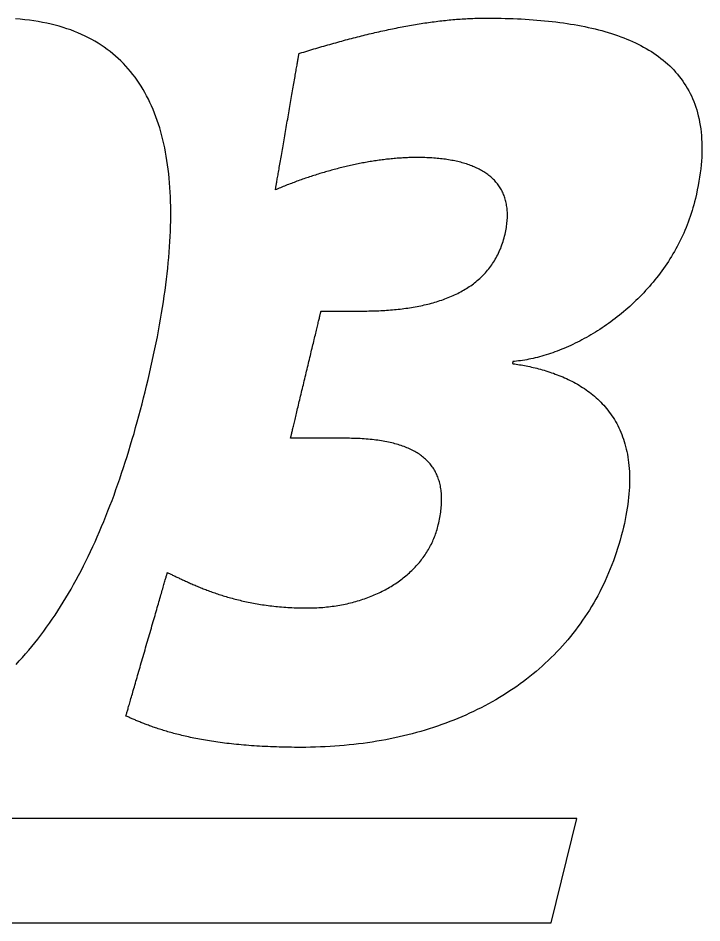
# Model space of a CAD drawing. Header units: millimetres. Extents: x 112 to 1408, y 148 to 1021.
# Drawn here: x 525.07 to 532.52, y 342.98 to 352.83 of the extents above; entities that cross this region are included whole.
import ezdxf

# ---------------------------------------------------------------- set-up
doc = ezdxf.new("R2010")
doc.units = ezdxf.units.MM
doc.layers.get('0').update_dxf_attribs({"color": 5, "lineweight": 30})

msp = doc.modelspace()

# ---------------------------------------------------------------- linework, layer by layer
for points in [[(525.0503, 345.7943), (525.0855, 345.8317), (525.1203, 345.8697), (525.1548, 345.9085), (525.1887, 345.948), (525.2221, 345.9879), (525.2553, 346.0287), (525.288, 346.07), (525.3203, 346.112), (525.3523, 346.1546), (525.3838, 346.1977), (525.415, 346.2416), (525.4458, 346.2861), (525.476, 346.3311), (525.5061, 346.3767), (525.5357, 346.423), (525.5648, 346.4698), (525.5937, 346.5173), (525.6222, 346.5653), (525.6502, 346.6137), (525.6779, 346.663), (525.7054, 346.7126), (525.7324, 346.763), (525.7589, 346.8136), (525.7852, 346.8651), (525.8112, 346.9169), (525.8367, 346.9693), (525.8619, 347.0221), (525.8869, 347.0757), (525.9114, 347.1297), (525.9356, 347.1841), (525.9595, 347.2391), (525.983, 347.2945), (526.0063, 347.3505), (526.0291, 347.407), (526.0517, 347.4639), (526.0738, 347.5213), (526.0958, 347.5791), (526.1176, 347.6375), (526.1387, 347.6964), (526.1598, 347.7557), (526.1805, 347.8152), (526.2008, 347.8754), (526.2209, 347.936), (526.2407, 347.9971), (526.2602, 348.0584), (526.2794, 348.1203), (526.2983, 348.1827), (526.3171, 348.2453), (526.3355, 348.3084), (526.3535, 348.3718), (526.3713, 348.4358), (526.3887, 348.5001), (526.4061, 348.5647), (526.4231, 348.6297), (526.4397, 348.695), (526.4561, 348.7609), (526.4724, 348.8269), (526.4887, 348.8941), (526.5045, 348.9622), (526.5199, 349.0295), (526.5349, 349.0967), (526.5493, 349.1634), (526.5631, 349.2295), (526.5766, 349.2953), (526.5896, 349.3606), (526.602, 349.4254), (526.6138, 349.4899), (526.6251, 349.5538), (526.6358, 349.6172), (526.6461, 349.6802), (526.656, 349.7427), (526.6651, 349.8046), (526.6737, 349.8661), (526.6818, 349.927), (526.6896, 349.9878), (526.6965, 350.0476), (526.7029, 350.1072), (526.7086, 350.1662), (526.7141, 350.2248), (526.7188, 350.2826), (526.7229, 350.3401), (526.7265, 350.397), (526.7295, 350.4534), (526.7318, 350.5091), (526.7337, 350.5645), (526.7349, 350.6192), (526.7355, 350.6733), (526.7355, 350.727), (526.7349, 350.7802), (526.7336, 350.8327), (526.7317, 350.8845), (526.7292, 350.9359), (526.7262, 350.9868), (526.7224, 351.0368), (526.718, 351.0866), (526.713, 351.1354), (526.7075, 351.1839), (526.7011, 351.2317), (526.6943, 351.2789), (526.6866, 351.3255), (526.6784, 351.3714), (526.6695, 351.4167), (526.6599, 351.4616), (526.6496, 351.5058), (526.6388, 351.5491), (526.6272, 351.5919), (526.615, 351.6341), (526.602, 351.6757), (526.5883, 351.7165), (526.5739, 351.7567), (526.559, 351.7964), (526.5433, 351.8352), (526.5268, 351.8734), (526.5095, 351.911), (526.4917, 351.9479), (526.4731, 351.984), (526.4539, 352.0196), (526.4339, 352.0543), (526.4131, 352.0884), (526.3915, 352.122), (526.3694, 352.1546), (526.3463, 352.1865), (526.3227, 352.2178), (526.2983, 352.2483), (526.273, 352.2783), (526.247, 352.3072), (526.2203, 352.3356), (526.1928, 352.3632), (526.1645, 352.3901), (526.1356, 352.4162), (526.1058, 352.4417), (526.0751, 352.4662), (526.0437, 352.49), (526.0116, 352.5132), (525.9786, 352.5355), (525.945, 352.5571), (525.9102, 352.5779), (525.8748, 352.5977), (525.8387, 352.6169), (525.8018, 352.6353), (525.7639, 352.6529), (525.7253, 352.6696), (525.6858, 352.6858), (525.6456, 352.7009), (525.6045, 352.7151), (525.5626, 352.7288), (525.5197, 352.7415), (525.4761, 352.7533), (525.4317, 352.7644), (525.3863, 352.7745), (525.3401, 352.7839), (525.293, 352.7924), (525.2452, 352.8001), (525.1963, 352.8068), (525.1466, 352.8128), (525.0961, 352.8178), (525.0447, 352.8221)], [(528.3725, 349.6409), (528.3725, 349.6409), (528.3727, 349.6409), (528.3731, 349.6409), (528.3739, 349.6409), (528.3747, 349.6409), (528.3761, 349.6409), (528.3774, 349.6409), (528.3791, 349.6409), (528.3811, 349.6409), (528.3833, 349.6409), (528.3857, 349.6409), (528.3884, 349.6409), (528.3913, 349.6409), (528.3944, 349.6409), (528.3976, 349.6409), (528.4012, 349.6409), (528.4047, 349.6409), (528.4086, 349.6409), (528.4129, 349.6409), (528.417, 349.6409), (528.4216, 349.6409), (528.426, 349.6409), (528.4308, 349.6409), (528.4356, 349.6409), (528.4406, 349.6409), (528.4459, 349.6409), (528.4512, 349.6409), (528.4568, 349.6409), (528.4623, 349.6409), (528.4679, 349.6409), (528.4739, 349.6409), (528.4798, 349.6409), (528.486, 349.6409), (528.492, 349.6409), (528.4982, 349.6409), (528.5045, 349.6409), (528.5111, 349.6409), (528.5174, 349.6409), (528.524, 349.6409), (528.5306, 349.6409), (528.5373, 349.6409), (528.5439, 349.6409), (528.5507, 349.6409), (528.5576, 349.6409), (528.5643, 349.6409), (528.5712, 349.6409), (528.5781, 349.6409), (528.585, 349.6409), (528.5919, 349.6409), (528.5988, 349.6409), (528.6057, 349.6409), (528.6128, 349.6409), (528.6197, 349.6409), (528.6264, 349.6409), (528.6333, 349.6409), (528.6402, 349.6409), (528.6469, 349.6409), (528.6537, 349.6409), (528.6603, 349.6409), (528.6671, 349.6409), (528.6737, 349.6409), (528.6801, 349.6409), (528.6866, 349.6409), (528.693, 349.6409), (528.6993, 349.6409), (528.7055, 349.6409), (528.7117, 349.6409), (528.7177, 349.6409), (528.7235, 349.6409), (528.7294, 349.6409), (528.735, 349.6409), (528.7406, 349.6409), (528.746, 349.6409), (528.7513, 349.6409), (528.7566, 349.6409), (528.7614, 349.6409), (528.7664, 349.6409), (528.7711, 349.6409), (528.7756, 349.6409), (528.7799, 349.6409), (528.7842, 349.6409), (528.7881, 349.6409), (528.7921, 349.6409), (528.7956, 349.6409), (528.7991, 349.6409), (528.8023, 349.6409), (528.8053, 349.6409), (528.8082, 349.6409), (528.8109, 349.6409), (528.8131, 349.6409), (528.8153, 349.6409), (528.8172, 349.6409), (528.8188, 349.6409), (528.8203, 349.6409), (528.8214, 349.6409), (528.8222, 349.6409), (528.8227, 349.6409), (528.8232, 349.6409), (528.8293, 349.6409), (528.8508, 349.641), (528.8725, 349.6412), (528.8941, 349.6415), (528.9155, 349.6419), (528.9371, 349.6425), (528.9585, 349.6431), (528.9799, 349.6438), (529.0015, 349.6447), (529.0228, 349.6456), (529.0442, 349.6467), (529.0655, 349.6479), (529.0866, 349.6494), (529.1079, 349.6508), (529.1291, 349.6526), (529.1501, 349.6544), (529.1711, 349.6561), (529.1922, 349.6582), (529.2129, 349.6604), (529.2339, 349.6627), (529.2546, 349.6651), (529.2754, 349.6677), (529.2958, 349.6707), (529.3164, 349.6734), (529.3369, 349.6765), (529.3573, 349.6798), (529.3774, 349.6831), (529.3977, 349.6866), (529.4178, 349.6905), (529.4377, 349.6943), (529.4576, 349.6982), (529.4772, 349.7023), (529.4969, 349.7069), (529.5164, 349.7113), (529.5358, 349.7161), (529.5551, 349.721), (529.5742, 349.7261), (529.5933, 349.7313), (529.6122, 349.7367), (529.6307, 349.7424), (529.6493, 349.7481), (529.6678, 349.7541), (529.6862, 349.7603), (529.7044, 349.7666), (529.7223, 349.7732), (529.7402, 349.7801), (529.7579, 349.787), (529.7755, 349.7942), (529.7929, 349.8015), (529.81, 349.809), (529.827, 349.817), (529.8439, 349.8249), (529.8605, 349.8331), (529.8771, 349.8416), (529.8935, 349.8503), (529.9095, 349.8591), (529.9254, 349.8682), (529.9411, 349.8774), (529.9568, 349.887), (529.972, 349.8968), (529.9871, 349.9068), (530.0021, 349.917), (530.0168, 349.9273), (530.0312, 349.938), (530.0455, 349.949), (530.0595, 349.9602), (530.0734, 349.9716), (530.0869, 349.9832), (530.1003, 349.9951), (530.1133, 350.0073), (530.1263, 350.0196), (530.1389, 350.0324), (530.1513, 350.0451), (530.1635, 350.0583), (530.1753, 350.0718), (530.187, 350.0855), (530.1985, 350.0994), (530.2096, 350.1137), (530.2205, 350.128), (530.2309, 350.1429), (530.2412, 350.1578), (530.2513, 350.1731), (530.2611, 350.1888), (530.2705, 350.2046), (530.2797, 350.2206), (530.2887, 350.2371), (530.2972, 350.2538), (530.3056, 350.2708), (530.3135, 350.2881), (530.3213, 350.3056), (530.3288, 350.3235), (530.3358, 350.3416), (530.3426, 350.36), (530.349, 350.3788), (530.3553, 350.3979), (530.361, 350.4173), (530.3665, 350.4368), (530.3718, 350.4567), (530.3765, 350.4763), (530.3806, 350.4949), (530.3842, 350.5132), (530.3878, 350.5314), (530.3908, 350.5493), (530.3933, 350.5671), (530.3957, 350.5846), (530.3977, 350.6017), (530.3993, 350.6186), (530.4005, 350.6353), (530.4015, 350.6521), (530.402, 350.6684), (530.4023, 350.6843), (530.4021, 350.7), (530.4015, 350.7157), (530.4007, 350.7312), (530.3995, 350.7463), (530.398, 350.7612), (530.3961, 350.7759), (530.3939, 350.7903), (530.3916, 350.8047), (530.3888, 350.8186), (530.3855, 350.8326), (530.3822, 350.8461), (530.3784, 350.8594), (530.3744, 350.8726), (530.37, 350.8855), (530.3653, 350.8983), (530.3603, 350.9108), (530.355, 350.9231), (530.3493, 350.9351), (530.3434, 350.947), (530.3374, 350.9588), (530.3308, 350.9702), (530.3241, 350.9814), (530.317, 350.9924), (530.3097, 351.0032), (530.3021, 351.0139), (530.294, 351.0243), (530.2859, 351.0346), (530.2774, 351.0445), (530.2687, 351.0543), (530.2598, 351.064), (530.2504, 351.0734), (530.2409, 351.0826), (530.2312, 351.0916), (530.2211, 351.1004), (530.2109, 351.109), (530.2004, 351.1174), (530.1895, 351.1256), (530.1783, 351.1338), (530.1671, 351.1416), (530.1556, 351.1492), (530.1437, 351.1567), (530.1317, 351.1639), (530.1195, 351.1709), (530.107, 351.178), (530.0943, 351.1847), (530.0814, 351.1912), (530.0681, 351.1976), (530.0548, 351.2038), (530.041, 351.2097), (530.0274, 351.2156), (530.0131, 351.2211), (529.9989, 351.2266), (529.9845, 351.232), (529.9697, 351.237), (529.9549, 351.242), (529.9397, 351.2467), (529.9245, 351.2512), (529.9091, 351.2556), (529.8934, 351.2599), (529.8774, 351.2638), (529.8614, 351.2678), (529.8451, 351.2715), (529.8287, 351.275), (529.8119, 351.2785), (529.7952, 351.2816), (529.7783, 351.2847), (529.7612, 351.2876), (529.7438, 351.2902), (529.7264, 351.2929), (529.7086, 351.2952), (529.6909, 351.2976), (529.6728, 351.2995), (529.6548, 351.3014), (529.6364, 351.3032), (529.6179, 351.3049), (529.5995, 351.3064), (529.5807, 351.3076), (529.5617, 351.3086), (529.5427, 351.3096), (529.5234, 351.3105), (529.5041, 351.3112), (529.4848, 351.3118), (529.4652, 351.3121), (529.4454, 351.3124), (529.4256, 351.3125), (529.409, 351.3124), (529.3931, 351.3124), (529.3771, 351.3121), (529.3611, 351.3118), (529.3453, 351.3114), (529.3293, 351.3108), (529.3132, 351.3102), (529.297, 351.3096), (529.281, 351.3087), (529.2649, 351.3079), (529.2489, 351.307), (529.2326, 351.3059), (529.2165, 351.3048), (529.2003, 351.3036), (529.1842, 351.3023), (529.1677, 351.3008), (529.1516, 351.2993), (529.1355, 351.2979), (529.1192, 351.2961), (529.1029, 351.2944), (529.0866, 351.2926), (529.0703, 351.2907), (529.054, 351.2888), (529.0377, 351.2866), (529.0214, 351.2845), (529.005, 351.2822), (528.9887, 351.2798), (528.9724, 351.2776), (528.956, 351.2751), (528.9397, 351.2725), (528.9233, 351.27), (528.907, 351.2674), (528.8907, 351.2644), (528.8744, 351.2618), (528.858, 351.2588), (528.8415, 351.2558), (528.8252, 351.2527), (528.809, 351.2496), (528.7927, 351.2464), (528.7764, 351.2433), (528.7599, 351.2399), (528.7437, 351.2364), (528.7274, 351.233), (528.7112, 351.2295), (528.6949, 351.2258), (528.6786, 351.2223), (528.6624, 351.2185), (528.6462, 351.2148), (528.6299, 351.2109), (528.6136, 351.207), (528.5975, 351.2029), (528.5814, 351.1988), (528.5652, 351.1949), (528.5492, 351.1906), (528.5329, 351.1865), (528.5169, 351.1822), (528.5009, 351.178), (528.4849, 351.1734), (528.4688, 351.169), (528.4528, 351.1645), (528.437, 351.1601), (528.421, 351.1554), (528.405, 351.1508), (528.3891, 351.146), (528.3734, 351.1413), (528.3576, 351.1365), (528.3417, 351.1316), (528.326, 351.1266), (528.3103, 351.1218), (528.2948, 351.1166), (528.2789, 351.1117), (528.2634, 351.1067), (528.248, 351.1014), (528.2323, 351.0963), (528.2168, 351.091), (528.2014, 351.0857), (528.186, 351.0803), (528.1706, 351.075), (528.1554, 351.0697), (528.1401, 351.0641), (528.1248, 351.0587), (528.1097, 351.0531), (528.0946, 351.0475), (528.0794, 351.042), (528.0644, 351.0362), (528.0496, 351.0307), (528.0344, 351.0249), (528.0196, 351.0191), (528.0048, 351.0133), (527.99, 351.0075), (527.9753, 351.0016), (527.9606, 350.9959), (527.9461, 350.9899), (527.9316, 350.9838), (527.9171, 350.978), (527.9027, 350.9718), (527.8881, 350.9659), (527.8755, 350.9605), (527.8757, 350.9611), (527.876, 350.9624), (527.8764, 350.9649), (527.8768, 350.9681), (527.8776, 350.9723), (527.8783, 350.9772), (527.8793, 350.983), (527.8805, 350.9894), (527.8818, 350.9969), (527.8832, 351.005), (527.8848, 351.0138), (527.8865, 351.0233), (527.8881, 351.0336), (527.8901, 351.0443), (527.8921, 351.056), (527.8942, 351.0682), (527.8964, 351.081), (527.8987, 351.0946), (527.9012, 351.1086), (527.9037, 351.1233), (527.9063, 351.1384), (527.9091, 351.1541), (527.9119, 351.1704), (527.9147, 351.1871), (527.9178, 351.2043), (527.9209, 351.2219), (527.9238, 351.2399), (527.9272, 351.2584), (527.9304, 351.2773), (527.9336, 351.2966), (527.9372, 351.3162), (527.9407, 351.336), (527.9441, 351.3563), (527.9477, 351.377), (527.9512, 351.3978), (527.9549, 351.4188), (527.9587, 351.4402), (527.9624, 351.4616), (527.9662, 351.4835), (527.9699, 351.5055), (527.9738, 351.5277), (527.9775, 351.55), (527.9815, 351.5723), (527.9854, 351.5949), (527.9893, 351.6175), (527.9934, 351.6402), (527.9972, 351.6628), (528.0011, 351.6857), (528.0051, 351.7085), (528.0091, 351.7313), (528.013, 351.7539), (528.0168, 351.7767), (528.0209, 351.7993), (528.0248, 351.822), (528.0287, 351.8443), (528.0325, 351.8668), (528.0364, 351.8889), (528.0403, 351.9111), (528.044, 351.933), (528.0478, 351.9545), (528.0515, 351.9761), (528.0551, 351.9972), (528.0588, 352.0182), (528.0623, 352.0391), (528.066, 352.0595), (528.0694, 352.0794), (528.0729, 352.0992), (528.0763, 352.1187), (528.0795, 352.1378), (528.0827, 352.1565), (528.086, 352.1748), (528.0889, 352.1926), (528.092, 352.21), (528.0951, 352.2269), (528.0977, 352.2433), (528.1006, 352.2595), (528.1033, 352.2747), (528.1058, 352.2897), (528.1083, 352.3041), (528.1108, 352.3177), (528.113, 352.3309), (528.115, 352.3434), (528.1172, 352.3554), (528.1191, 352.3667), (528.121, 352.3773), (528.1228, 352.3873), (528.1243, 352.3964), (528.1257, 352.4049), (528.127, 352.4125), (528.1284, 352.4194), (528.1294, 352.4256), (528.1303, 352.431), (528.1312, 352.4354), (528.1317, 352.4391), (528.1322, 352.442), (528.1325, 352.4438), (528.1326, 352.4448), (528.1411, 352.4477), (528.1631, 352.4543), (528.185, 352.4609), (528.2067, 352.4677), (528.2286, 352.4743), (528.2503, 352.4809), (528.2722, 352.4875), (528.294, 352.494), (528.3158, 352.5004), (528.3375, 352.5067), (528.3592, 352.5132), (528.3809, 352.5195), (528.4026, 352.5258), (528.4243, 352.5321), (528.4459, 352.5383), (528.4676, 352.5444), (528.4892, 352.5506), (528.5109, 352.5566), (528.5323, 352.5626), (528.5539, 352.5687), (528.5756, 352.5745), (528.5971, 352.5804), (528.6186, 352.5863), (528.6402, 352.592), (528.6615, 352.5977), (528.683, 352.6034), (528.7043, 352.609), (528.7257, 352.6147), (528.7473, 352.6202), (528.7686, 352.6256), (528.7899, 352.631), (528.8113, 352.6363), (528.8326, 352.6417), (528.8539, 352.6469), (528.8751, 352.652), (528.8964, 352.6571), (528.9175, 352.6621), (528.9388, 352.6673), (528.96, 352.6721), (528.9812, 352.6771), (529.0024, 352.6818), (529.0233, 352.6866), (529.0445, 352.6913), (529.0656, 352.696), (529.0866, 352.7004), (529.1076, 352.705), (529.1287, 352.7094), (529.1495, 352.7138), (529.1705, 352.718), (529.1915, 352.7223), (529.2125, 352.7264), (529.2333, 352.7305), (529.2542, 352.7345), (529.275, 352.7384), (529.2957, 352.7423), (529.3165, 352.7461), (529.3374, 352.7499), (529.3581, 352.7534), (529.3788, 352.7571), (529.3994, 352.7604), (529.4201, 352.764), (529.4407, 352.7673), (529.4614, 352.7706), (529.4819, 352.7738), (529.5026, 352.7769), (529.523, 352.7798), (529.5435, 352.7828), (529.5641, 352.7857), (529.5845, 352.7883), (529.6049, 352.7911), (529.6253, 352.7938), (529.6457, 352.7963), (529.6661, 352.7987), (529.6863, 352.8011), (529.7066, 352.8034), (529.7268, 352.8055), (529.7471, 352.8076), (529.7672, 352.8096), (529.7874, 352.8117), (529.8075, 352.8134), (529.8278, 352.815), (529.8479, 352.8168), (529.8677, 352.8183), (529.8878, 352.8199), (529.9079, 352.8212), (529.9279, 352.8225), (529.9478, 352.8235), (529.9676, 352.8247), (529.9874, 352.8256), (530.0074, 352.8265), (530.0272, 352.8274), (530.047, 352.8281), (530.0667, 352.8287), (530.0863, 352.8291), (530.1062, 352.8296), (530.1258, 352.8299), (530.1455, 352.83), (530.165, 352.8302), (530.2014, 352.8302), (530.2461, 352.8299), (530.2906, 352.8293), (530.3349, 352.8285), (530.3791, 352.8275), (530.423, 352.8262), (530.4667, 352.8246), (530.5103, 352.8228), (530.5534, 352.8208), (530.5964, 352.8183), (530.6391, 352.8156), (530.6818, 352.8127), (530.7239, 352.8095), (530.7659, 352.8058), (530.8077, 352.802), (530.849, 352.7977), (530.8902, 352.7933), (530.9308, 352.7883), (530.9715, 352.7833), (531.0116, 352.7778), (531.0515, 352.7719), (531.0909, 352.7657), (531.13, 352.7593), (531.1687, 352.7522), (531.2072, 352.745), (531.2453, 352.7374), (531.2829, 352.7293), (531.32, 352.721), (531.3568, 352.7122), (531.3934, 352.7031), (531.4293, 352.6934), (531.465, 352.6834), (531.5002, 352.6731), (531.535, 352.6623), (531.5692, 352.651), (531.6029, 352.6395), (531.6364, 352.6274), (531.6691, 352.6149), (531.7015, 352.602), (531.7334, 352.5885), (531.7648, 352.5748), (531.7957, 352.5604), (531.8261, 352.5458), (531.8558, 352.5305), (531.8851, 352.5148), (531.9139, 352.4987), (531.942, 352.4819), (531.9698, 352.4649), (531.9968, 352.4473), (532.0233, 352.4291), (532.0492, 352.4105), (532.0744, 352.3912), (532.0992, 352.3716), (532.1233, 352.3513), (532.1466, 352.3308), (532.1696, 352.3095), (532.1917, 352.2878), (532.2134, 352.2653), (532.2342, 352.2425), (532.2546, 352.2191), (532.274, 352.1951), (532.2929, 352.1704), (532.3111, 352.1453), (532.3286, 352.1196), (532.3454, 352.0934), (532.3616, 352.0665), (532.3768, 352.0391), (532.3915, 352.011), (532.4055, 351.9823), (532.4185, 351.9531), (532.431, 351.9233), (532.4426, 351.8926), (532.4536, 351.8615), (532.4636, 351.8298), (532.473, 351.7974), (532.4813, 351.7644), (532.4891, 351.7308), (532.4958, 351.6964), (532.5019, 351.6612), (532.5071, 351.6255), (532.5115, 351.5893), (532.5151, 351.5523), (532.5177, 351.5148), (532.5195, 351.4763), (532.5204, 351.4373), (532.5205, 351.3975), (532.5196, 351.357), (532.518, 351.3159), (532.5154, 351.274), (532.5117, 351.2314), (532.5073, 351.1881), (532.5017, 351.1439), (532.4954, 351.0992), (532.4882, 351.0537), (532.4799, 351.0075), (532.4706, 350.9605), (532.4605, 350.9128), (532.4492, 350.8643), (532.441, 350.8306), (532.4323, 350.7984), (532.4234, 350.7662), (532.4138, 350.7345), (532.4038, 350.7028), (532.3934, 350.6714), (532.3826, 350.6405), (532.3714, 350.6097), (532.3597, 350.5793), (532.3475, 350.549), (532.335, 350.5191), (532.322, 350.4895), (532.3088, 350.4601), (532.295, 350.4309), (532.2809, 350.402), (532.2663, 350.3735), (532.2515, 350.3452), (532.2363, 350.3173), (532.2206, 350.2896), (532.2047, 350.2622), (532.1884, 350.235), (532.1718, 350.2082), (532.155, 350.1815), (532.1375, 350.1552), (532.1199, 350.1292), (532.102, 350.1035), (532.0838, 350.0783), (532.0653, 350.0532), (532.0465, 350.0283), (532.0276, 350.0038), (532.0084, 349.9795), (531.9887, 349.9555), (531.9689, 349.932), (531.9486, 349.9087), (531.9282, 349.8856), (531.9079, 349.8629), (531.887, 349.8404), (531.8659, 349.8183), (531.8448, 349.7966), (531.8232, 349.775), (531.8015, 349.7539), (531.7796, 349.7329), (531.7576, 349.7123), (531.7354, 349.6919), (531.7128, 349.6721), (531.6904, 349.6525), (531.6676, 349.6331), (531.6447, 349.6142), (531.6216, 349.5954), (531.5985, 349.577), (531.575, 349.559), (531.5517, 349.5412), (531.5282, 349.5238), (531.5045, 349.5067), (531.4807, 349.49), (531.4568, 349.4734), (531.4328, 349.4573), (531.4088, 349.4416), (531.3846, 349.4262), (531.3604, 349.4109), (531.3361, 349.3961), (531.3118, 349.3817), (531.2874, 349.3675), (531.2631, 349.3538), (531.2384, 349.3402), (531.2141, 349.3271), (531.1895, 349.3144), (531.165, 349.3017), (531.1404, 349.2897), (531.116, 349.278), (531.0915, 349.2664), (531.0669, 349.2554), (531.0424, 349.2447), (531.018, 349.2342), (530.9935, 349.2241), (530.9691, 349.2144), (530.9449, 349.205), (530.9204, 349.1961), (530.8964, 349.1874), (530.8721, 349.1791), (530.8481, 349.1711), (530.8242, 349.1635), (530.8002, 349.1562), (530.7763, 349.1493), (530.7527, 349.1428), (530.7292, 349.1367), (530.7056, 349.1308), (530.6823, 349.1254), (530.6591, 349.1202), (530.636, 349.1155), (530.613, 349.111), (530.5903, 349.1072), (530.5677, 349.1035), (530.5452, 349.1003), (530.5229, 349.0973), (530.5009, 349.0947), (530.4789, 349.0925), (530.462, 349.0912), (530.462, 349.0912), (530.462, 349.0912), (530.462, 349.0912), (530.462, 349.0912), (530.462, 349.091), (530.462, 349.091), (530.462, 349.0909), (530.462, 349.0907), (530.4619, 349.0907), (530.4619, 349.0906), (530.4619, 349.0904), (530.4619, 349.0903), (530.4617, 349.0901), (530.4617, 349.09), (530.4617, 349.0897), (530.4616, 349.0896), (530.4616, 349.0894), (530.4616, 349.0891), (530.4614, 349.089), (530.4614, 349.0887), (530.4614, 349.0885), (530.4613, 349.0882), (530.4613, 349.0879), (530.4611, 349.0878), (530.4611, 349.0875), (530.4611, 349.0872), (530.461, 349.0869), (530.461, 349.0866), (530.4608, 349.0863), (530.4608, 349.086), (530.4607, 349.0857), (530.4607, 349.0854), (530.4605, 349.0852), (530.4605, 349.0849), (530.4604, 349.0846), (530.4604, 349.0843), (530.4602, 349.084), (530.4601, 349.0835), (530.4601, 349.0832), (530.4599, 349.083), (530.4599, 349.0827), (530.4598, 349.0824), (530.4598, 349.0821), (530.4597, 349.0818), (530.4595, 349.0813), (530.4595, 349.081), (530.4594, 349.0808), (530.4594, 349.0803), (530.4592, 349.08), (530.4592, 349.0796), (530.4591, 349.0793), (530.4589, 349.079), (530.4589, 349.0785), (530.4588, 349.0783), (530.4588, 349.078), (530.4586, 349.0777), (530.4586, 349.0772), (530.4585, 349.0769), (530.4583, 349.0766), (530.4583, 349.0762), (530.4582, 349.0759), (530.4582, 349.0756), (530.458, 349.0753), (530.458, 349.075), (530.4579, 349.0747), (530.4579, 349.0744), (530.4577, 349.0741), (530.4577, 349.0739), (530.4576, 349.0736), (530.4576, 349.0734), (530.4575, 349.0731), (530.4575, 349.0728), (530.4573, 349.0725), (530.4573, 349.0722), (530.4572, 349.0721), (530.4572, 349.0718), (530.4572, 349.0715), (530.457, 349.0714), (530.457, 349.0711), (530.457, 349.0709), (530.4569, 349.0708), (530.4569, 349.0705), (530.4569, 349.0703), (530.4569, 349.0702), (530.4569, 349.07), (530.4569, 349.0699), (530.4569, 349.0697), (530.4567, 349.0696), (530.4567, 349.0695), (530.4567, 349.0695), (530.4567, 349.0693), (530.4567, 349.0692), (530.4567, 349.0692), (530.4567, 349.0692), (530.4566, 349.069), (530.4566, 349.069), (530.4566, 349.069), (530.4649, 349.0678), (530.4818, 349.0652), (530.499, 349.0627), (530.5164, 349.0599), (530.5342, 349.0568), (530.5521, 349.0538), (530.5703, 349.0504), (530.5886, 349.0469), (530.6073, 349.0433), (530.6261, 349.0394), (530.6451, 349.0356), (530.6642, 349.0312), (530.6836, 349.0267), (530.703, 349.0221), (530.7225, 349.0174), (530.7423, 349.0121), (530.7621, 349.0069), (530.782, 349.0012), (530.8019, 348.9955), (530.822, 348.9895), (530.8422, 348.9832), (530.8625, 348.9766), (530.8827, 348.9698), (530.9028, 348.9628), (530.9232, 348.9553), (530.9435, 348.9478), (530.9639, 348.9399), (530.984, 348.9317), (531.0042, 348.9231), (531.0245, 348.9143), (531.0447, 348.9052), (531.0648, 348.8959), (531.0846, 348.886), (531.1046, 348.8759), (531.1245, 348.8655), (531.1442, 348.8549), (531.1639, 348.8438), (531.1834, 348.8323), (531.2026, 348.8204), (531.2217, 348.8084), (531.2408, 348.7958), (531.2595, 348.7829), (531.2782, 348.7697), (531.2967, 348.7559), (531.3149, 348.7419), (531.3328, 348.7275), (531.3505, 348.7126), (531.368, 348.6973), (531.3853, 348.6818), (531.4022, 348.6655), (531.4189, 348.649), (531.4353, 348.6322), (531.4513, 348.6147), (531.467, 348.5969), (531.4826, 348.5786), (531.4976, 348.56), (531.5122, 348.5407), (531.5266, 348.5211), (531.5406, 348.501), (531.5542, 348.4804), (531.5674, 348.4593), (531.5802, 348.4377), (531.5924, 348.4156), (531.6044, 348.393), (531.6158, 348.3699), (531.6268, 348.3465), (531.6374, 348.3222), (531.6474, 348.2976), (531.6569, 348.2725), (531.666, 348.2468), (531.6745, 348.2204), (531.6826, 348.1937), (531.6901, 348.1663), (531.6968, 348.1384), (531.7031, 348.1101), (531.709, 348.081), (531.7142, 348.0514), (531.7188, 348.0211), (531.7227, 347.9905), (531.726, 347.9591), (531.7287, 347.9271), (531.7307, 347.8945), (531.7322, 347.8613), (531.7329, 347.8276), (531.7329, 347.7929), (531.7323, 347.7579), (531.7309, 347.7222), (531.7288, 347.686), (531.7262, 347.649), (531.7225, 347.6114), (531.7184, 347.5731), (531.7133, 347.5341), (531.7074, 347.4945), (531.7009, 347.4543), (531.6933, 347.4132), (531.6852, 347.3716), (531.6761, 347.3292), (531.6663, 347.2861), (531.655, 347.2396), (531.6427, 347.1926), (531.6298, 347.1461), (531.6164, 347.0999), (531.6022, 347.0542), (531.5875, 347.009), (531.5723, 346.9643), (531.5563, 346.92), (531.5397, 346.8761), (531.5225, 346.8327), (531.5048, 346.7898), (531.4864, 346.7473), (531.4675, 346.7051), (531.448, 346.6638), (531.428, 346.6225), (531.4073, 346.5819), (531.3859, 346.5417), (531.3642, 346.5021), (531.3417, 346.4627), (531.319, 346.424), (531.2954, 346.3855), (531.2713, 346.3478), (531.2468, 346.3104), (531.2215, 346.2734), (531.1959, 346.237), (531.1697, 346.2009), (531.1429, 346.1654), (531.1157, 346.1304), (531.0879, 346.0957), (531.0595, 346.0617), (531.0308, 346.0281), (531.0016, 345.9949), (530.9716, 345.9622), (530.9413, 345.9299), (530.9106, 345.8982), (530.8792, 345.867), (530.8473, 345.8361), (530.8151, 345.8058), (530.7823, 345.776), (530.749, 345.7466), (530.7153, 345.7177), (530.6812, 345.6893), (530.6466, 345.6614), (530.6114, 345.6339), (530.5757, 345.6069), (530.5398, 345.5805), (530.5034, 345.5545), (530.4664, 345.529), (530.4293, 345.5041), (530.3914, 345.4794), (530.3533, 345.4555), (530.3145, 345.432), (530.2755, 345.4088), (530.2362, 345.3864), (530.1963, 345.3642), (530.156, 345.3425), (530.1153, 345.3215), (530.0743, 345.301), (530.0328, 345.2807), (529.991, 345.2612), (529.9486, 345.242), (529.906, 345.2233), (529.863, 345.2053), (529.8197, 345.1877), (529.7758, 345.1705), (529.7317, 345.1539), (529.6872, 345.1378), (529.6424, 345.1222), (529.5973, 345.107), (529.5518, 345.0925), (529.5058, 345.0782), (529.4596, 345.0647), (529.4131, 345.0515), (529.3663, 345.039), (529.319, 345.0269), (529.2715, 345.0153), (529.2236, 345.0043), (529.1755, 344.9937), (529.1269, 344.9836), (529.0782, 344.974), (529.0292, 344.9651), (528.9798, 344.9566), (528.9302, 344.9485), (528.8801, 344.941), (528.8299, 344.934), (528.7793, 344.9275), (528.7285, 344.9216), (528.6773, 344.9161), (528.6261, 344.9112), (528.5746, 344.9067), (528.5225, 344.9029), (528.4704, 344.8995), (528.4182, 344.8966), (528.3655, 344.8944), (528.3127, 344.8926), (528.2594, 344.8913), (528.2061, 344.8905), (528.1536, 344.8902), (528.1188, 344.8902), (528.0843, 344.8905), (528.0501, 344.8908), (528.0165, 344.8914), (527.9834, 344.892), (527.9504, 344.8927), (527.9179, 344.8936), (527.8859, 344.8946), (527.8542, 344.8957), (527.823, 344.8968), (527.792, 344.8982), (527.7615, 344.8996), (527.7314, 344.9012), (527.7016, 344.903), (527.6721, 344.9048), (527.6431, 344.9067), (527.6143, 344.9086), (527.5862, 344.9108), (527.5583, 344.913), (527.5307, 344.9152), (527.5034, 344.9177), (527.4765, 344.9202), (527.4501, 344.9228), (527.4237, 344.9255), (527.3979, 344.9282), (527.3725, 344.9312), (527.3473, 344.9341), (527.3226, 344.9372), (527.2979, 344.9403), (527.2739, 344.9434), (527.2501, 344.9467), (527.2265, 344.9501), (527.2033, 344.9535), (527.1804, 344.957), (527.1578, 344.9604), (527.1355, 344.9641), (527.1136, 344.9679), (527.0921, 344.9715), (527.0706, 344.9754), (527.0497, 344.9792), (527.029, 344.9831), (527.0084, 344.9872), (526.9883, 344.9912), (526.9685, 344.9953), (526.949, 344.9993), (526.9296, 345.0035), (526.9106, 345.0076), (526.8919, 345.012), (526.8734, 345.0163), (526.8552, 345.0207), (526.8373, 345.025), (526.8196, 345.0294), (526.8023, 345.0338), (526.7851, 345.0383), (526.7682, 345.0427), (526.7515, 345.0473), (526.7352, 345.0518), (526.7191, 345.0564), (526.7032, 345.0609), (526.6876, 345.0656), (526.6722, 345.0701), (526.6571, 345.0748), (526.6422, 345.0794), (526.6273, 345.0841), (526.613, 345.0886), (526.5987, 345.0933), (526.5846, 345.098), (526.5708, 345.1027), (526.5573, 345.1073), (526.5438, 345.112), (526.5308, 345.1167), (526.5177, 345.1214), (526.5051, 345.1259), (526.4925, 345.1306), (526.4802, 345.1352), (526.4681, 345.1397), (526.4561, 345.1443), (526.4442, 345.1489), (526.4328, 345.1534), (526.4213, 345.1579), (526.41, 345.1623), (526.399, 345.1669), (526.3881, 345.1713), (526.3776, 345.1757), (526.367, 345.1799), (526.3566, 345.1843), (526.3465, 345.1886), (526.3363, 345.1928), (526.3265, 345.1969), (526.3168, 345.2012), (526.3071, 345.2052), (526.2978, 345.2093), (526.2885, 345.2134), (526.2794, 345.2173), (526.2705, 345.2213), (526.2615, 345.225), (526.2529, 345.2288), (526.2473, 345.2314), (526.2474, 345.2323), (526.248, 345.2339), (526.2487, 345.2366), (526.2498, 345.2402), (526.2511, 345.2448), (526.2526, 345.2502), (526.2545, 345.2564), (526.2565, 345.2634), (526.2589, 345.2713), (526.2612, 345.28), (526.264, 345.2894), (526.2669, 345.2997), (526.2702, 345.3105), (526.2735, 345.3223), (526.2771, 345.3346), (526.2807, 345.3476), (526.2848, 345.3611), (526.2888, 345.3755), (526.2932, 345.3905), (526.2976, 345.4059), (526.3025, 345.422), (526.3071, 345.4388), (526.3121, 345.4558), (526.3173, 345.4735), (526.3226, 345.4917), (526.3278, 345.5104), (526.3336, 345.5295), (526.3391, 345.549), (526.3449, 345.5688), (526.3507, 345.5892), (526.3567, 345.61), (526.3628, 345.631), (526.3691, 345.6523), (526.3752, 345.6741), (526.3817, 345.696), (526.3881, 345.7183), (526.3946, 345.7409), (526.4012, 345.7637), (526.4078, 345.7865), (526.4146, 345.8097), (526.4213, 345.8329), (526.4281, 345.8565), (526.4348, 345.88), (526.4419, 345.9038), (526.4486, 345.9276), (526.4555, 345.9515), (526.4624, 345.9754), (526.4694, 345.9993), (526.4763, 346.0232), (526.4832, 346.0473), (526.4901, 346.0712), (526.4972, 346.095), (526.5041, 346.1189), (526.5108, 346.1425), (526.5176, 346.1663), (526.5245, 346.1896), (526.5312, 346.213), (526.538, 346.2362), (526.5446, 346.2591), (526.5512, 346.2819), (526.5576, 346.3044), (526.5641, 346.3267), (526.5704, 346.3487), (526.5769, 346.3704), (526.5829, 346.3919), (526.589, 346.4128), (526.5951, 346.4335), (526.6009, 346.4539), (526.6066, 346.474), (526.6124, 346.4935), (526.6178, 346.5126), (526.6234, 346.5313), (526.6285, 346.5495), (526.6336, 346.5672), (526.6386, 346.5844), (526.6435, 346.6011), (526.6482, 346.6171), (526.6526, 346.6327), (526.657, 346.6476), (526.6611, 346.662), (526.6651, 346.6758), (526.6689, 346.6887), (526.6724, 346.7012), (526.6758, 346.7128), (526.6788, 346.7238), (526.6819, 346.7341), (526.6847, 346.7434), (526.6872, 346.7523), (526.6894, 346.7602), (526.6916, 346.7672), (526.6934, 346.7735), (526.695, 346.779), (526.6963, 346.7837), (526.6973, 346.7872), (526.6981, 346.79), (526.6987, 346.7919), (526.6988, 346.7926), (526.7039, 346.7904), (526.7123, 346.7866), (526.7208, 346.7828), (526.7295, 346.7787), (526.7381, 346.7747), (526.7469, 346.7706), (526.756, 346.7663), (526.7651, 346.7621), (526.7744, 346.7578), (526.7838, 346.7533), (526.7933, 346.7487), (526.8028, 346.7442), (526.8127, 346.7396), (526.8227, 346.7349), (526.8326, 346.7302), (526.8428, 346.7254), (526.853, 346.7207), (526.8636, 346.7157), (526.8742, 346.7109), (526.8849, 346.7059), (526.8959, 346.701), (526.9067, 346.6959), (526.9179, 346.6909), (526.9292, 346.6856), (526.9406, 346.6806), (526.9522, 346.6755), (526.964, 346.6704), (526.9759, 346.6652), (526.9877, 346.66), (527.0001, 346.6548), (527.0124, 346.6494), (527.0247, 346.6442), (527.0375, 346.6391), (527.0502, 346.6337), (527.0632, 346.6285), (527.0762, 346.6233), (527.0894, 346.618), (527.1028, 346.6127), (527.1163, 346.6076), (527.1301, 346.6023), (527.1439, 346.597), (527.158, 346.5919), (527.172, 346.5867), (527.1864, 346.5816), (527.201, 346.5763), (527.2155, 346.5713), (527.2304, 346.5663), (527.2453, 346.5612), (527.2604, 346.5562), (527.2758, 346.5512), (527.2912, 346.5464), (527.3068, 346.5414), (527.3227, 346.5365), (527.3386, 346.5317), (527.3547, 346.527), (527.371, 346.5223), (527.3875, 346.5178), (527.4043, 346.5131), (527.4211, 346.5087), (527.4381, 346.5041), (527.4553, 346.4999), (527.4726, 346.4955), (527.49, 346.4912), (527.5078, 346.4869), (527.5255, 346.483), (527.5436, 346.4789), (527.5619, 346.4751), (527.5803, 346.4711), (527.5989, 346.4673), (527.6177, 346.4638), (527.6366, 346.4601), (527.6559, 346.4567), (527.6752, 346.4532), (527.6947, 346.45), (527.7143, 346.4469), (527.7342, 346.4437), (527.7543, 346.4407), (527.7746, 346.4379), (527.7951, 346.4351), (527.8155, 346.4325), (527.8365, 346.43), (527.8575, 346.4277), (527.8786, 346.4253), (527.9, 346.4231), (527.9217, 346.4212), (527.9435, 346.4193), (527.9655, 346.4175), (527.9876, 346.4159), (528.0101, 346.4145), (528.0325, 346.413), (528.0554, 346.412), (528.0783, 346.4109), (528.1017, 346.41), (528.125, 346.4093), (528.1486, 346.4087), (528.1724, 346.4083), (528.1963, 346.408), (528.2207, 346.4078), (528.2424, 346.408), (528.264, 346.4083), (528.2854, 346.4089), (528.3067, 346.4096), (528.3279, 346.4105), (528.3491, 346.4118), (528.37, 346.413), (528.3912, 346.4146), (528.4122, 346.4165), (528.4329, 346.4186), (528.4535, 346.4209), (528.4742, 346.4233), (528.4948, 346.4259), (528.5152, 346.4288), (528.5356, 346.4318), (528.5558, 346.4351), (528.5759, 346.4387), (528.5959, 346.4423), (528.6158, 346.4463), (528.6357, 346.4503), (528.6553, 346.4547), (528.6748, 346.4591), (528.6943, 346.4639), (528.7136, 346.4687), (528.7328, 346.4739), (528.7519, 346.4792), (528.7708, 346.4847), (528.7896, 346.4903), (528.8082, 346.4962), (528.8269, 346.5023), (528.8452, 346.5085), (528.8635, 346.515), (528.8816, 346.5217), (528.8996, 346.5285), (528.9174, 346.5355), (528.9352, 346.5427), (528.9526, 346.55), (528.9701, 346.5577), (528.9872, 346.5654), (529.0043, 346.5734), (529.0213, 346.5814), (529.038, 346.5898), (529.0546, 346.5982), (529.071, 346.6068), (529.0872, 346.6158), (529.1035, 346.6247), (529.1193, 346.634), (529.135, 346.6434), (529.1506, 346.6529), (529.166, 346.6626), (529.1811, 346.6724), (529.1961, 346.6825), (529.211, 346.6928), (529.2256, 346.7032), (529.2399, 346.7137), (529.2543, 346.7244), (529.2683, 346.7354), (529.2822, 346.7464), (529.2958, 346.7577), (529.3093, 346.769), (529.3225, 346.7806), (529.3356, 346.7923), (529.3485, 346.8041), (529.3611, 346.8161), (529.3736, 346.8284), (529.3856, 346.8406), (529.3977, 346.8532), (529.4096, 346.8658), (529.421, 346.8786), (529.4323, 346.8917), (529.4435, 346.9046), (529.4543, 346.9179), (529.465, 346.9313), (529.4755, 346.9449), (529.4854, 346.9586), (529.4954, 346.9725), (529.5051, 346.9865), (529.5145, 347.0007), (529.5237, 347.0149), (529.5327, 347.0294), (529.5413, 347.044), (529.5499, 347.0585), (529.5581, 347.0735), (529.5661, 347.0884), (529.5738, 347.1036), (529.5811, 347.119), (529.5883, 347.1342), (529.5952, 347.1498), (529.6019, 347.1655), (529.6083, 347.1813), (529.6143, 347.1972), (529.6203, 347.2133), (529.6257, 347.2296), (529.631, 347.2459), (529.636, 347.2623), (529.6407, 347.2789), (529.6451, 347.2955), (529.6493, 347.313), (529.6542, 347.3335), (529.6584, 347.3536), (529.6626, 347.3736), (529.6664, 347.3934), (529.6697, 347.4126), (529.6728, 347.4318), (529.6756, 347.4509), (529.6778, 347.4695), (529.68, 347.488), (529.6818, 347.5062), (529.6831, 347.5243), (529.6843, 347.542), (529.6849, 347.5595), (529.6853, 347.5768), (529.6854, 347.5937), (529.6851, 347.6107), (529.6847, 347.6271), (529.6838, 347.6434), (529.6827, 347.6596), (529.6812, 347.6754), (529.6793, 347.6911), (529.6771, 347.7064), (529.6747, 347.7215), (529.6718, 347.7366), (529.6687, 347.7511), (529.6653, 347.7658), (529.6615, 347.7799), (529.6576, 347.7938), (529.6532, 347.8078), (529.6485, 347.8213), (529.6435, 347.8346), (529.6382, 347.8477), (529.6325, 347.8606), (529.6266, 347.8732), (529.6204, 347.8857), (529.6137, 347.8979), (529.6069, 347.9099), (529.5997, 347.9216), (529.5923, 347.9332), (529.5845, 347.9445), (529.5763, 347.9557), (529.5679, 347.9665), (529.5592, 347.9773), (529.5501, 347.9877), (529.5409, 347.9979), (529.5312, 348.0081), (529.5214, 348.0179), (529.5113, 348.0276), (529.5007, 348.037), (529.4898, 348.0462), (529.4787, 348.0552), (529.4672, 348.064), (529.4556, 348.0725), (529.4436, 348.0809), (529.4313, 348.0889), (529.4188, 348.0968), (529.4058, 348.1046), (529.3927, 348.1121), (529.3792, 348.1196), (529.3655, 348.1268), (529.3513, 348.1337), (529.3371, 348.1403), (529.3224, 348.1469), (529.3074, 348.1532), (529.2923, 348.1594), (529.2768, 348.1654), (529.2609, 348.1711), (529.2449, 348.1765), (529.2286, 348.182), (529.2121, 348.1871), (529.1949, 348.1921), (529.1777, 348.1968), (529.1603, 348.2015), (529.1425, 348.2057), (529.1244, 348.21), (529.1061, 348.2139), (529.0876, 348.2178), (529.0687, 348.2213), (529.0495, 348.2248), (529.0301, 348.228), (529.0104, 348.2311), (528.9905, 348.2341), (528.9701, 348.2367), (528.9495, 348.239), (528.9288, 348.2415), (528.9077, 348.2436), (528.8863, 348.2456), (528.8647, 348.2473), (528.8428, 348.2489), (528.8207, 348.2503), (528.7982, 348.2517), (528.7756, 348.2527), (528.7526, 348.2536), (528.7294, 348.2543), (528.7058, 348.2549), (528.6822, 348.2552), (528.6582, 348.2553), (528.6446, 348.2555), (528.6443, 348.2555), (528.6436, 348.2555), (528.6424, 348.2555), (528.6409, 348.2555), (528.6393, 348.2555), (528.6371, 348.2555), (528.6346, 348.2555), (528.6318, 348.2555), (528.6289, 348.2555), (528.6254, 348.2555), (528.6217, 348.2555), (528.6177, 348.2555), (528.6133, 348.2555), (528.6089, 348.2555), (528.6041, 348.2555), (528.599, 348.2555), (528.5938, 348.2555), (528.5881, 348.2555), (528.5824, 348.2555), (528.5764, 348.2555), (528.5701, 348.2555), (528.5636, 348.2555), (528.557, 348.2555), (528.55, 348.2555), (528.5429, 348.2555), (528.5357, 348.2555), (528.5284, 348.2555), (528.5208, 348.2555), (528.5131, 348.2555), (528.505, 348.2555), (528.497, 348.2555), (528.4889, 348.2555), (528.4805, 348.2555), (528.4722, 348.2555), (528.4637, 348.2555), (528.455, 348.2555), (528.4462, 348.2555), (528.4374, 348.2555), (528.4286, 348.2555), (528.4196, 348.2555), (528.4105, 348.2555), (528.4014, 348.2555), (528.3924, 348.2555), (528.3831, 348.2555), (528.3739, 348.2555), (528.3646, 348.2555), (528.3554, 348.2555), (528.3461, 348.2555), (528.3367, 348.2555), (528.3275, 348.2555), (528.3182, 348.2555), (528.309, 348.2555), (528.2998, 348.2555), (528.2905, 348.2555), (528.2814, 348.2555), (528.2723, 348.2555), (528.2632, 348.2555), (528.2543, 348.2555), (528.2455, 348.2555), (528.2367, 348.2555), (528.2279, 348.2555), (528.2193, 348.2555), (528.2108, 348.2555), (528.2025, 348.2555), (528.1941, 348.2555), (528.186, 348.2555), (528.1778, 348.2555), (528.17, 348.2555), (528.1623, 348.2555), (528.1548, 348.2555), (528.1474, 348.2555), (528.1402, 348.2555), (528.1331, 348.2555), (528.1263, 348.2555), (528.1197, 348.2555), (528.1132, 348.2555), (528.1069, 348.2555), (528.1011, 348.2555), (528.0953, 348.2555), (528.0898, 348.2555), (528.0845, 348.2555), (528.0794, 348.2555), (528.0747, 348.2555), (528.0701, 348.2555), (528.066, 348.2555), (528.062, 348.2555), (528.0584, 348.2555), (528.055, 348.2555), (528.0519, 348.2555), (528.0493, 348.2555), (528.0469, 348.2555), (528.0447, 348.2555), (528.043, 348.2555), (528.0416, 348.2555), (528.0408, 348.2555), (528.04, 348.2555), (528.0397, 348.2555), (528.0397, 348.2556), (528.04, 348.2565), (528.0405, 348.2586), (528.0411, 348.2612), (528.0419, 348.2649), (528.043, 348.269), (528.0441, 348.2743), (528.0456, 348.28), (528.0472, 348.2864), (528.049, 348.2938), (528.0507, 348.3017), (528.0529, 348.3105), (528.0551, 348.3196), (528.0576, 348.3296), (528.06, 348.3401), (528.0628, 348.3514), (528.0656, 348.3632), (528.0685, 348.3755), (528.0716, 348.3884), (528.0749, 348.4018), (528.0782, 348.4159), (528.0817, 348.4302), (528.0854, 348.4454), (528.089, 348.4606), (528.0929, 348.4765), (528.0967, 348.4928), (528.1008, 348.5096), (528.1047, 348.5267), (528.109, 348.5441), (528.1134, 348.5619), (528.1177, 348.5801), (528.1222, 348.5986), (528.1266, 348.6173), (528.1313, 348.6366), (528.1358, 348.6558), (528.1407, 348.6754), (528.1454, 348.6953), (528.1501, 348.7154), (528.1551, 348.7356), (528.1599, 348.756), (528.1649, 348.7766), (528.1699, 348.7974), (528.1749, 348.8184), (528.1799, 348.8392), (528.185, 348.8603), (528.1901, 348.8815), (528.1953, 348.9026), (528.2003, 348.9239), (528.2054, 348.9452), (528.2105, 348.9664), (528.2155, 348.9877), (528.2208, 349.009), (528.2258, 349.03), (528.2309, 349.0511), (528.2359, 349.0722), (528.2409, 349.0931), (528.2459, 349.1139), (528.2509, 349.1346), (528.2559, 349.155), (528.2606, 349.1753), (528.2656, 349.1954), (528.2703, 349.2153), (528.2751, 349.235), (528.2797, 349.2545), (528.2843, 349.2736), (528.2888, 349.2925), (528.2933, 349.311), (528.2977, 349.3293), (528.302, 349.3472), (528.3062, 349.3647), (528.3103, 349.382), (528.3143, 349.3989), (528.3184, 349.4153), (528.3222, 349.4312), (528.3259, 349.4467), (528.3295, 349.4618), (528.3329, 349.4764), (528.3364, 349.4906), (528.3397, 349.5041), (528.3428, 349.5173), (528.3458, 349.5296), (528.3488, 349.5417), (528.3514, 349.553), (528.3541, 349.5637), (528.3564, 349.5738), (528.3587, 349.5833), (528.3608, 349.5921), (528.3627, 349.6002), (528.3646, 349.6078), (528.3662, 349.6146), (528.3677, 349.6206), (528.3689, 349.6259), (528.3699, 349.6303), (528.3709, 349.6341), (528.3715, 349.637), (528.3721, 349.6391), (528.3724, 349.6404), (528.3725, 349.6409)], [(502.8391, 344.1169), (502.8391, 344.1169), (502.5655, 342.9791), (530.8779, 342.9791), (531.1584, 344.1169), (502.8391, 344.1169)]]:
    msp.add_lwpolyline(points)

doc.saveas('drawing.dxf')
